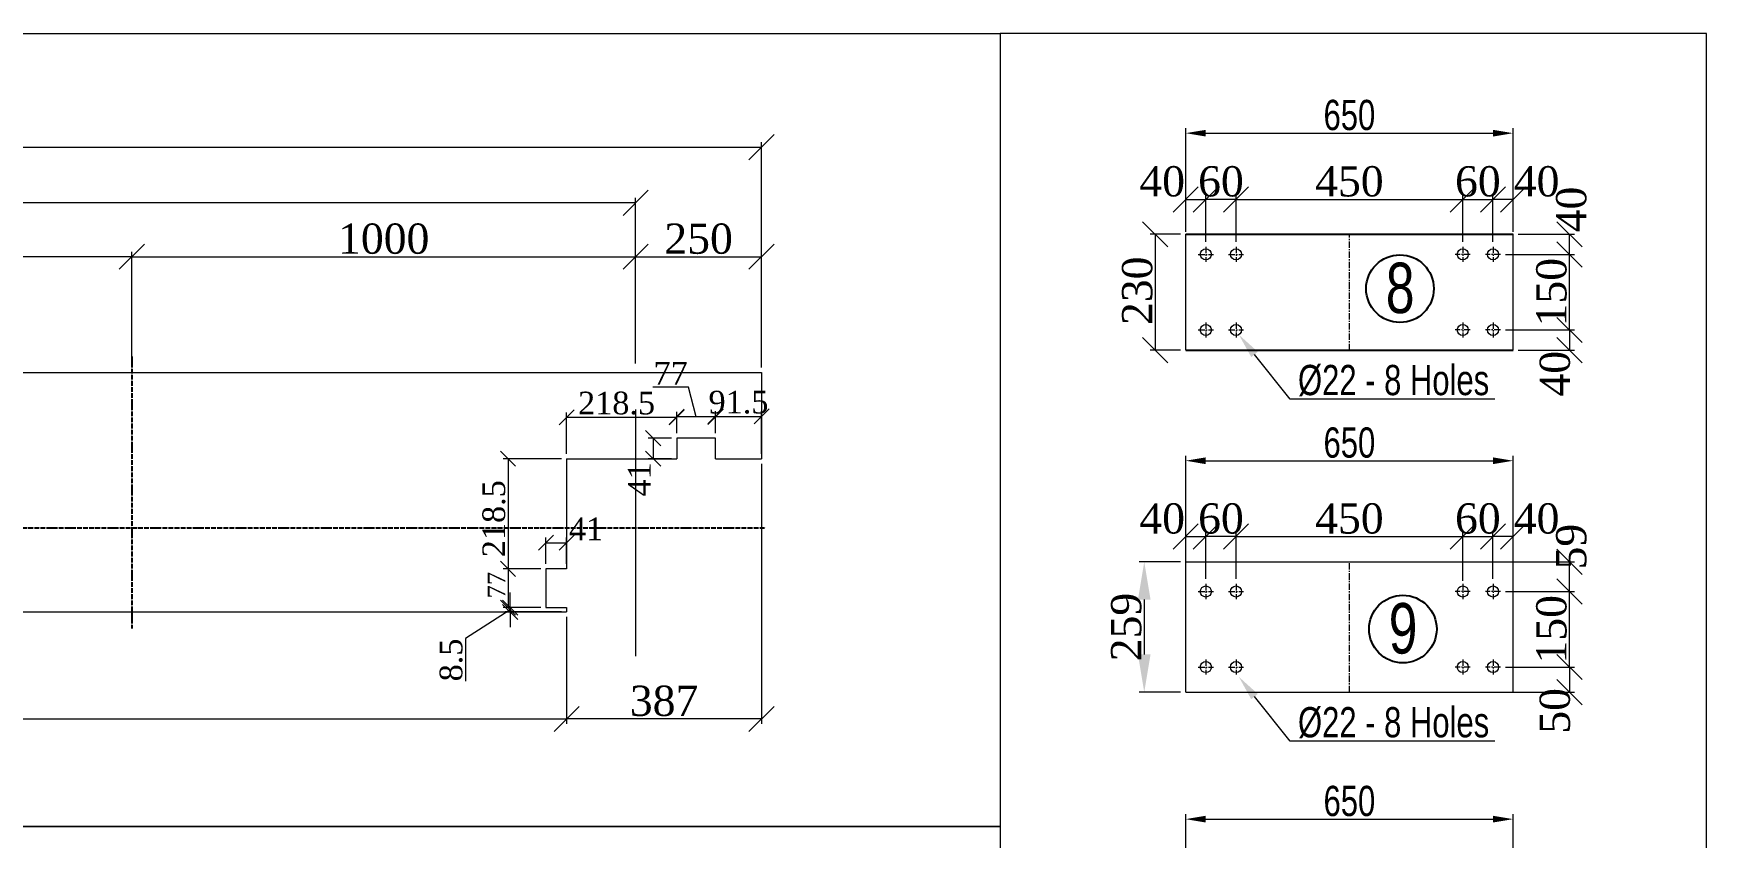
# Model space of a CAD drawing. Extents: x -1308 to 40334, y 1812 to 41869.
# Drawn here: x 37013 to 40334, y 38772 to 40368 of the extents above; entities that cross this region are included whole.
import ezdxf

# ---------------------------------------------------------------- set-up
doc = ezdxf.new("R2010")
doc.units = 0
doc.header["$LTSCALE"] = 0.4
doc.header["$MEASUREMENT"] = 0
doc.linetypes.add('ACAD_ISO04W100', pattern=[30, 24, -3, 0, -3])
doc.linetypes.add('CENTER', pattern=[50.8, 31.75, -6.35, 6.35, -6.35])
doc.layers.get('0').update_dxf_attribs({"lineweight": 20})
doc.layers.add('CENTRE', color=3, linetype='CENTER', lineweight=9)
doc.layers.add('Dim', color=7, linetype='Continuous', lineweight=9)
doc.styles.add('Rome', font='times.ttf')
doc.styles.get("Standard").update_dxf_attribs({"font": 'swisscl.ttf'})
doc.dimstyles.new('swaminathan$0', dxfattribs={"dimscale": 5, "dimtxt": 5, "dimasz": 3, "dimexe": 2, "dimexo": 2, "dimgap": 1, "dimtad": 1, "dimzin": 9, "dimdsep": 46, "dimtxsty": 'Standard', "dimcen": -2, "dimclrd": 256, "dimclre": 256, "dimclrt": 256, "dimadec": 0, "dimazin": 0, "dimtfac": 0.7, "dimtofl": 0, "dimtmove": 1, "dimatfit": 3, "dimfxl": 1, "dimtolj": 2, "dimtzin": 9, "dimlwd": -1, "dimlwe": -1, "dimarcsym": 0})
doc.dimstyles.new('swaminathan$3', dxfattribs={"dimscale": 5, "dimtxt": 5, "dimasz": 3, "dimexe": 2, "dimexo": 2, "dimgap": 1, "dimtad": 1, "dimtoh": 1, "dimzin": 9, "dimdsep": 46, "dimtxsty": 'Standard', "dimcen": 0, "dimclrd": 256, "dimclre": 256, "dimclrt": 256, "dimadec": 0, "dimazin": 0, "dimtfac": 0.7, "dimtofl": 0, "dimtmove": 1, "dimatfit": 3, "dimfxl": 1, "dimtolj": 2, "dimtzin": 9, "dimlwd": -1, "dimlwe": -1, "dimarcsym": 0})

# ---------------------------------------------------------------- blocks, each defined once
blk = doc.blocks.new('_Oblique')
at = {"layer": 'Dim', "color": 0, "lineweight": -2}
blk.add_line((-0.5, -0.5), (0.5, 0.5), dxfattribs=at)
blk = doc.blocks.new('*D769')
at = {"layer": 'Dim', "transparency": 16777216}
for p, q in [((39934.9, 39929.4), (40071.7, 39929.4)), ((40061.7, 39779.4), (40061.7, 39929.4)), ((39934.9, 39779.4), (40071.7, 39779.4))]:
    blk.add_line(p, q, dxfattribs=at)
at = {"layer": 'Dim', "transparency": 16777216, "xscale": 50, "yscale": 50, "zscale": 50}
for p, rotation in [((40061.7, 39929.4), 90), ((40061.7, 39779.4), 270)]:
    blk.add_blockref('_Oblique', p, dxfattribs=dict(at, rotation=rotation))
at = {"layer": 'Dim', "lineweight": -2, "transparency": 16777216, "insert": (40026.2, 39854.4), "char_height": 60, "attachment_point": 5, "rotation": 90, "style": 'Rome'}
blk.add_mtext('\\A2;150', dxfattribs=at)
blk = doc.blocks.new('*D770')
at = {"layer": 'Dim', "transparency": 16777216}
for p, q in [((39959.9, 39969.4), (40071.7, 39969.4)), ((40061.7, 39929.4), (40061.7, 39969.4)), ((39934.9, 39929.4), (40071.7, 39929.4))]:
    blk.add_line(p, q, dxfattribs=at)
at = {"layer": 'Dim', "transparency": 16777216, "xscale": 50, "yscale": 50, "zscale": 50}
for p, rotation in [((40061.7, 39969.4), 90), ((40061.7, 39929.4), 270)]:
    blk.add_blockref('_Oblique', p, dxfattribs=dict(at, rotation=rotation))
at = {"layer": 'Dim', "lineweight": -2, "transparency": 16777216, "insert": (40065.6, 40018.6), "char_height": 60, "attachment_point": 5, "rotation": 90, "style": 'Rome'}
blk.add_mtext('\\A2;40', dxfattribs=at)
blk = doc.blocks.new('*D771')
at = {"layer": 'Dim', "transparency": 16777216}
for p, q in [((39934.9, 39779.4), (40071.7, 39779.4)), ((40061.7, 39779.4), (40061.7, 39739.4)), ((39959.9, 39739.4), (40071.7, 39739.4))]:
    blk.add_line(p, q, dxfattribs=at)
at = {"layer": 'Dim', "transparency": 16777216, "xscale": 50, "yscale": 50, "zscale": 50}
for p, rotation in [((40061.7, 39779.4), 90), ((40061.7, 39739.4), 270)]:
    blk.add_blockref('_Oblique', p, dxfattribs=dict(at, rotation=rotation))
at = {"layer": 'Dim', "lineweight": -2, "transparency": 16777216, "insert": (40033, 39692.5), "char_height": 60, "attachment_point": 5, "rotation": 90, "style": 'Rome'}
blk.add_mtext('\\A2;40', dxfattribs=at)
blk = doc.blocks.new('*D772')
at = {"layer": 'Dim', "transparency": 16777216}
for p, q in [((39934.9, 39260.2), (40071.7, 39260.2)), ((40061.7, 39110.2), (40061.7, 39260.2)), ((39934.9, 39110.2), (40071.7, 39110.2))]:
    blk.add_line(p, q, dxfattribs=at)
at = {"layer": 'Dim', "transparency": 16777216, "xscale": 50, "yscale": 50, "zscale": 50}
for p, rotation in [((40061.7, 39260.2), 90), ((40061.7, 39110.2), 270)]:
    blk.add_blockref('_Oblique', p, dxfattribs=dict(at, rotation=rotation))
at = {"layer": 'Dim', "lineweight": -2, "transparency": 16777216, "insert": (40026.2, 39185.2), "char_height": 60, "attachment_point": 5, "rotation": 90, "style": 'Rome'}
blk.add_mtext('\\A2;150', dxfattribs=at)
blk = doc.blocks.new('*D773')
at = {"layer": 'Dim', "transparency": 16777216}
for p, q in [((39959.9, 39319.2), (40071.7, 39319.2)), ((40061.7, 39260.2), (40061.7, 39319.2)), ((39934.9, 39260.2), (40071.7, 39260.2))]:
    blk.add_line(p, q, dxfattribs=at)
at = {"layer": 'Dim', "transparency": 16777216, "xscale": 50, "yscale": 50, "zscale": 50}
for p, rotation in [((40061.7, 39319.2), 90), ((40061.7, 39260.2), 270)]:
    blk.add_blockref('_Oblique', p, dxfattribs=dict(at, rotation=rotation))
at = {"layer": 'Dim', "lineweight": -2, "transparency": 16777216, "insert": (40065.5, 39349.3), "char_height": 60, "attachment_point": 5, "rotation": 90, "style": 'Rome'}
blk.add_mtext('\\A2;59', dxfattribs=at)
blk = doc.blocks.new('*D774')
at = {"layer": 'Dim', "transparency": 16777216}
for p, q in [((39934.9, 39110.2), (40071.7, 39110.2)), ((40061.7, 39110.2), (40061.7, 39060.2)), ((39959.9, 39060.2), (40071.7, 39060.2))]:
    blk.add_line(p, q, dxfattribs=at)
at = {"layer": 'Dim', "transparency": 16777216, "xscale": 50, "yscale": 50, "zscale": 50}
for p, rotation in [((40061.7, 39110.2), 90), ((40061.7, 39060.2), 270)]:
    blk.add_blockref('_Oblique', p, dxfattribs=dict(at, rotation=rotation))
at = {"layer": 'Dim', "lineweight": -2, "transparency": 16777216, "insert": (40033, 39023.2), "char_height": 60, "attachment_point": 5, "rotation": 90, "style": 'Rome'}
blk.add_mtext('\\A2;50', dxfattribs=at)
blk = doc.blocks.new('*D775')
at = {"layer": 'Dim', "transparency": 16777216}
for p, q in [((39289.9, 39969.4), (39229.5, 39969.4)), ((39239.5, 39969.4), (39239.5, 39739.4)), ((39289.9, 39739.4), (39229.5, 39739.4))]:
    blk.add_line(p, q, dxfattribs=at)
at = {"layer": 'Dim', "transparency": 16777216, "xscale": 50, "yscale": 50, "zscale": 50}
for p, rotation in [((39239.5, 39969.4), 90), ((39239.5, 39739.4), 270)]:
    blk.add_blockref('_Oblique', p, dxfattribs=dict(at, rotation=rotation))
at = {"layer": 'Dim', "lineweight": -2, "transparency": 16777216, "insert": (39204, 39857.2), "char_height": 60, "attachment_point": 5, "rotation": 90, "style": 'Rome'}
blk.add_mtext('\\A2;230', dxfattribs=at)
blk = doc.blocks.new('*D776')
at = {"layer": 'Dim', "transparency": 16777216}
for p, q in [((39399.9, 39954.4), (39399.9, 40048.5)), ((39399.9, 40038.5), (39849.9, 40038.5)), ((39849.9, 39994.6), (39849.9, 40048.5))]:
    blk.add_line(p, q, dxfattribs=at)
at = {"layer": 'Dim', "transparency": 16777216, "xscale": 50, "yscale": 50, "zscale": 50, "rotation": 180}
blk.add_blockref('_Oblique', (39399.9, 40038.5), dxfattribs=at)
at = {"layer": 'Dim', "transparency": 16777216, "xscale": 50, "yscale": 50, "zscale": 50}
blk.add_blockref('_Oblique', (39849.9, 40038.5), dxfattribs=at)
at = {"layer": 'Dim', "lineweight": -2, "transparency": 16777216, "insert": (39624.9, 40074.1), "char_height": 60, "attachment_point": 5, "style": 'Rome'}
blk.add_mtext('\\A2;450', dxfattribs=at)
blk = doc.blocks.new('*D777')
at = {"layer": 'Dim', "transparency": 16777216}
for p, q in [((39849.9, 39954.4), (39849.9, 40048.5)), ((39849.9, 40038.5), (39909.9, 40038.5)), ((39909.9, 39954.4), (39909.9, 40048.5))]:
    blk.add_line(p, q, dxfattribs=at)
at = {"layer": 'Dim', "transparency": 16777216, "xscale": 50, "yscale": 50, "zscale": 50, "rotation": 180}
blk.add_blockref('_Oblique', (39849.9, 40038.5), dxfattribs=at)
at = {"layer": 'Dim', "transparency": 16777216, "xscale": 50, "yscale": 50, "zscale": 50}
blk.add_blockref('_Oblique', (39909.9, 40038.5), dxfattribs=at)
at = {"layer": 'Dim', "lineweight": -2, "transparency": 16777216, "insert": (39879.9, 40074.1), "char_height": 60, "attachment_point": 5, "style": 'Rome'}
blk.add_mtext('\\A2;60', dxfattribs=at)
blk = doc.blocks.new('*D778')
at = {"layer": 'Dim', "transparency": 16777216}
for p, q in [((39909.9, 39979.6), (39909.9, 40048.5)), ((39949.9, 40038.5), (39909.9, 40038.5)), ((39949.9, 39974.4), (39949.9, 40048.5))]:
    blk.add_line(p, q, dxfattribs=at)
at = {"layer": 'Dim', "transparency": 16777216, "xscale": 50, "yscale": 50, "zscale": 50, "rotation": 180}
blk.add_blockref('_Oblique', (39909.9, 40038.5), dxfattribs=at)
at = {"layer": 'Dim', "transparency": 16777216, "xscale": 50, "yscale": 50, "zscale": 50}
blk.add_blockref('_Oblique', (39949.9, 40038.5), dxfattribs=at)
at = {"layer": 'Dim', "lineweight": -2, "transparency": 16777216, "insert": (39996.5, 40074.1), "char_height": 60, "attachment_point": 5, "style": 'Rome'}
blk.add_mtext('\\A2;40', dxfattribs=at)
blk = doc.blocks.new('*D779')
at = {"layer": 'Dim', "transparency": 16777216}
for p, q in [((39339.9, 39954.4), (39339.9, 40048.5)), ((39399.9, 40038.5), (39339.9, 40038.5)), ((39399.9, 39979.6), (39399.9, 40048.5))]:
    blk.add_line(p, q, dxfattribs=at)
at = {"layer": 'Dim', "transparency": 16777216, "xscale": 50, "yscale": 50, "zscale": 50, "rotation": 180}
blk.add_blockref('_Oblique', (39339.9, 40038.5), dxfattribs=at)
at = {"layer": 'Dim', "transparency": 16777216, "xscale": 50, "yscale": 50, "zscale": 50}
blk.add_blockref('_Oblique', (39399.9, 40038.5), dxfattribs=at)
at = {"layer": 'Dim', "lineweight": -2, "transparency": 16777216, "insert": (39369.9, 40074.1), "char_height": 60, "attachment_point": 5, "style": 'Rome'}
blk.add_mtext('\\A2;60', dxfattribs=at)
blk = doc.blocks.new('*D780')
at = {"layer": 'Dim', "transparency": 16777216}
for p, q in [((39299.9, 39974.4), (39299.9, 40048.5)), ((39299.9, 40038.5), (39339.9, 40038.5)), ((39339.9, 39954.4), (39339.9, 40048.5))]:
    blk.add_line(p, q, dxfattribs=at)
at = {"layer": 'Dim', "transparency": 16777216, "xscale": 50, "yscale": 50, "zscale": 50, "rotation": 180}
blk.add_blockref('_Oblique', (39299.9, 40038.5), dxfattribs=at)
at = {"layer": 'Dim', "transparency": 16777216, "xscale": 50, "yscale": 50, "zscale": 50}
blk.add_blockref('_Oblique', (39339.9, 40038.5), dxfattribs=at)
at = {"layer": 'Dim', "lineweight": -2, "transparency": 16777216, "insert": (39253.3, 40074.1), "char_height": 60, "attachment_point": 5, "style": 'Rome'}
blk.add_mtext('\\A2;40', dxfattribs=at)
blk = doc.blocks.new('*D787')
at = {"layer": 'Dim', "transparency": 16777216}
for p, q in [((39399.9, 39285.2), (39399.9, 39379.3)), ((39399.9, 39369.3), (39849.9, 39369.3)), ((39849.9, 39281.2), (39849.9, 39379.3))]:
    blk.add_line(p, q, dxfattribs=at)
at = {"layer": 'Dim', "transparency": 16777216, "xscale": 50, "yscale": 50, "zscale": 50, "rotation": 180}
blk.add_blockref('_Oblique', (39399.9, 39369.3), dxfattribs=at)
at = {"layer": 'Dim', "transparency": 16777216, "xscale": 50, "yscale": 50, "zscale": 50}
blk.add_blockref('_Oblique', (39849.9, 39369.3), dxfattribs=at)
at = {"layer": 'Dim', "lineweight": -2, "transparency": 16777216, "insert": (39624.9, 39404.8), "char_height": 60, "attachment_point": 5, "style": 'Rome'}
blk.add_mtext('\\A2;450', dxfattribs=at)
blk = doc.blocks.new('*D788')
at = {"layer": 'Dim', "transparency": 16777216}
for p, q in [((39849.9, 39285.2), (39849.9, 39379.3)), ((39849.9, 39369.3), (39909.9, 39369.3)), ((39909.9, 39285.2), (39909.9, 39379.3))]:
    blk.add_line(p, q, dxfattribs=at)
at = {"layer": 'Dim', "transparency": 16777216, "xscale": 50, "yscale": 50, "zscale": 50, "rotation": 180}
blk.add_blockref('_Oblique', (39849.9, 39369.3), dxfattribs=at)
at = {"layer": 'Dim', "transparency": 16777216, "xscale": 50, "yscale": 50, "zscale": 50}
blk.add_blockref('_Oblique', (39909.9, 39369.3), dxfattribs=at)
at = {"layer": 'Dim', "lineweight": -2, "transparency": 16777216, "insert": (39879.9, 39404.8), "char_height": 60, "attachment_point": 5, "style": 'Rome'}
blk.add_mtext('\\A2;60', dxfattribs=at)
blk = doc.blocks.new('*D789')
at = {"layer": 'Dim', "transparency": 16777216}
for p, q in [((39909.9, 39310.4), (39909.9, 39379.3)), ((39949.9, 39369.3), (39909.9, 39369.3)), ((39949.9, 39305.2), (39949.9, 39379.3))]:
    blk.add_line(p, q, dxfattribs=at)
at = {"layer": 'Dim', "transparency": 16777216, "xscale": 50, "yscale": 50, "zscale": 50, "rotation": 180}
blk.add_blockref('_Oblique', (39909.9, 39369.3), dxfattribs=at)
at = {"layer": 'Dim', "transparency": 16777216, "xscale": 50, "yscale": 50, "zscale": 50}
blk.add_blockref('_Oblique', (39949.9, 39369.3), dxfattribs=at)
at = {"layer": 'Dim', "lineweight": -2, "transparency": 16777216, "insert": (39996.5, 39404.8), "char_height": 60, "attachment_point": 5, "style": 'Rome'}
blk.add_mtext('\\A2;40', dxfattribs=at)
blk = doc.blocks.new('*D790')
at = {"layer": 'Dim', "transparency": 16777216}
for p, q in [((39339.9, 39285.2), (39339.9, 39379.3)), ((39399.9, 39369.3), (39339.9, 39369.3)), ((39399.9, 39310.4), (39399.9, 39379.3))]:
    blk.add_line(p, q, dxfattribs=at)
at = {"layer": 'Dim', "transparency": 16777216, "xscale": 50, "yscale": 50, "zscale": 50, "rotation": 180}
blk.add_blockref('_Oblique', (39339.9, 39369.3), dxfattribs=at)
at = {"layer": 'Dim', "transparency": 16777216, "xscale": 50, "yscale": 50, "zscale": 50}
blk.add_blockref('_Oblique', (39399.9, 39369.3), dxfattribs=at)
at = {"layer": 'Dim', "lineweight": -2, "transparency": 16777216, "insert": (39369.9, 39404.8), "char_height": 60, "attachment_point": 5, "style": 'Rome'}
blk.add_mtext('\\A2;60', dxfattribs=at)
blk = doc.blocks.new('*D791')
at = {"layer": 'Dim', "transparency": 16777216}
for p, q in [((39299.9, 39305.2), (39299.9, 39379.3)), ((39299.9, 39369.3), (39339.9, 39369.3)), ((39339.9, 39285.2), (39339.9, 39379.3))]:
    blk.add_line(p, q, dxfattribs=at)
at = {"layer": 'Dim', "transparency": 16777216, "xscale": 50, "yscale": 50, "zscale": 50, "rotation": 180}
blk.add_blockref('_Oblique', (39299.9, 39369.3), dxfattribs=at)
at = {"layer": 'Dim', "transparency": 16777216, "xscale": 50, "yscale": 50, "zscale": 50}
blk.add_blockref('_Oblique', (39339.9, 39369.3), dxfattribs=at)
at = {"layer": 'Dim', "lineweight": -2, "transparency": 16777216, "insert": (39253.3, 39404.8), "char_height": 60, "attachment_point": 5, "style": 'Rome'}
blk.add_mtext('\\A2;40', dxfattribs=at)
blk = doc.blocks.new('*D783')
at = {"layer": 'Dim', "transparency": 16777216}
for p, q in [((39289.9, 39319.2), (39207.7, 39319.2)), ((39217.7, 39244.2), (39217.7, 39135.2)), ((39289.9, 39060.2), (39207.7, 39060.2))]:
    blk.add_line(p, q, dxfattribs=at)
for points in [[(39205.2, 39244.2), (39230.2, 39244.2), (39217.7, 39319.2)], [(39205.2, 39135.2), (39230.2, 39135.2), (39217.7, 39060.2)]]:
    blk.add_solid(points, dxfattribs=at)
at = {"layer": 'Dim', "lineweight": -2, "transparency": 16777216, "insert": (39182.1, 39189.7), "char_height": 60, "attachment_point": 5, "rotation": 90, "style": 'Rome'}
blk.add_mtext('\\A2;259', dxfattribs=at)
blk = doc.blocks.new('*D858')
at = {"transparency": 16777216}
for p, q in [((39507, 39642.3), (39436.6, 39730.9)), ((39913.3, 39642.3), (39507, 39642.3))]:
    blk.add_line(p, q, dxfattribs=at)
blk.add_solid([(39443.1, 39736.1), (39430, 39725.7), (39405.5, 39770)], dxfattribs=at)
at = {"lineweight": -2, "transparency": 16777216, "insert": (39712.6, 39678.9), "char_height": 60, "attachment_point": 5}
blk.add_mtext('\\A2;%%C22 - 8 Holes ', dxfattribs=at)
blk = doc.blocks.new('*D859')
at = {"transparency": 16777216}
for p, q in [((39507, 38963), (39436.6, 39051.6)), ((39913.3, 38963), (39507, 38963))]:
    blk.add_line(p, q, dxfattribs=at)
blk.add_solid([(39443.1, 39056.8), (39430, 39046.4), (39405.5, 39090.8)], dxfattribs=at)
at = {"lineweight": -2, "transparency": 16777216, "insert": (39712.6, 38999.6), "char_height": 60, "attachment_point": 5}
blk.add_mtext('\\A2;%%C22 - 8 Holes ', dxfattribs=at)
blk = doc.blocks.new('*D1272')
at = {"transparency": 16777216}
for p, q in [((39299.9, 39979.4), (39299.9, 40180.1)), ((39339.9, 40170.1), (39909.9, 40170.1)), ((39949.9, 39979.4), (39949.9, 40180.1))]:
    blk.add_line(p, q, dxfattribs=at)
for points in [[(39339.9, 40176.7), (39339.9, 40163.4), (39299.9, 40170.1)], [(39909.9, 40176.7), (39909.9, 40163.4), (39949.9, 40170.1)]]:
    blk.add_solid(points, dxfattribs=at)
at = {"transparency": 16777216, "insert": (39624.9, 40205.8), "char_height": 60, "attachment_point": 5}
blk.add_mtext('\\A2;650', dxfattribs=at)
blk = doc.blocks.new('*D1273')
at = {"transparency": 16777216}
for p, q in [((39299.9, 39329.2), (39299.9, 39529.8)), ((39339.9, 39519.8), (39909.9, 39519.8)), ((39949.9, 39329.2), (39949.9, 39529.8))]:
    blk.add_line(p, q, dxfattribs=at)
for points in [[(39339.9, 39526.5), (39339.9, 39513.1), (39299.9, 39519.8)], [(39909.9, 39526.5), (39909.9, 39513.1), (39949.9, 39519.8)]]:
    blk.add_solid(points, dxfattribs=at)
at = {"transparency": 16777216, "insert": (39624.9, 39555.5), "char_height": 60, "attachment_point": 5}
blk.add_mtext('\\A2;650', dxfattribs=at)
blk = doc.blocks.new('*D1274')
at = {"transparency": 16777216}
for p, q in [((39299.9, 38617.7), (39299.9, 38818.3)), ((39339.9, 38808.3), (39909.9, 38808.3)), ((39949.9, 38617.7), (39949.9, 38818.3))]:
    blk.add_line(p, q, dxfattribs=at)
for points in [[(39339.9, 38815), (39339.9, 38801.6), (39299.9, 38808.3)], [(39909.9, 38815), (39909.9, 38801.6), (39949.9, 38808.3)]]:
    blk.add_solid(points, dxfattribs=at)
at = {"transparency": 16777216, "insert": (39624.9, 38844), "char_height": 60, "attachment_point": 5}
blk.add_mtext('\\A2;650', dxfattribs=at)
blk = doc.blocks.new('*D1288')
at = {"layer": 'Dim', "transparency": 16777216}
for p, q in [((34895.1, 39209.7), (34895.1, 38997.2)), ((38071.1, 39166.7), (38071.1, 38997.2)), ((34895.1, 39007.2), (38071.1, 39007.2))]:
    blk.add_line(p, q, dxfattribs=at)
at = {"layer": 'Dim', "transparency": 16777216, "xscale": 50, "yscale": 50, "zscale": 50, "rotation": 180}
blk.add_blockref('_Oblique', (34895.1, 39007.2), dxfattribs=at)
at = {"layer": 'Dim', "transparency": 16777216, "xscale": 50, "yscale": 50, "zscale": 50}
blk.add_blockref('_Oblique', (38071.1, 39007.2), dxfattribs=at)
at = {"layer": 'Dim', "lineweight": -2, "transparency": 16777216, "insert": (36483.1, 39042.8), "char_height": 60, "attachment_point": 5, "style": 'Rome'}
blk.add_mtext('\\A2;3176', dxfattribs=at)
blk = doc.blocks.new('*D1289')
at = {"layer": 'Dim', "transparency": 16777216}
for p, q in [((34508.1, 39704.7), (34508.1, 40152.2)), ((38458.1, 39704.7), (38458.1, 40152.2)), ((34508.1, 40142.2), (38458.1, 40142.2))]:
    blk.add_line(p, q, dxfattribs=at)
at = {"layer": 'Dim', "transparency": 16777216, "xscale": 50, "yscale": 50, "zscale": 50, "rotation": 180}
blk.add_blockref('_Oblique', (34508.1, 40142.2), dxfattribs=at)
at = {"layer": 'Dim', "transparency": 16777216, "xscale": 50, "yscale": 50, "zscale": 50}
blk.add_blockref('_Oblique', (38458.1, 40142.2), dxfattribs=at)
at = {"layer": 'Dim', "lineweight": -2, "transparency": 16777216, "insert": (36483.1, 40177.8), "char_height": 60, "attachment_point": 5, "style": 'Rome'}
blk.add_mtext('\\A2;3950', dxfattribs=at)
blk = doc.blocks.new('*D1290')
at = {"layer": 'Dim', "transparency": 16777216}
for p, q in [((34758.1, 39712.7), (34758.1, 40041.9)), ((38208.1, 40031.9), (34758.1, 40031.9)), ((38208.1, 39712.7), (38208.1, 40041.9))]:
    blk.add_line(p, q, dxfattribs=at)
at = {"layer": 'Dim', "transparency": 16777216, "xscale": 50, "yscale": 50, "zscale": 50, "rotation": 180}
blk.add_blockref('_Oblique', (34758.1, 40031.9), dxfattribs=at)
at = {"layer": 'Dim', "transparency": 16777216, "xscale": 50, "yscale": 50, "zscale": 50}
blk.add_blockref('_Oblique', (38208.1, 40031.9), dxfattribs=at)
at = {"layer": 'Dim', "lineweight": -2, "transparency": 16777216, "insert": (36483.1, 40067.6), "char_height": 60, "attachment_point": 5, "style": 'Rome'}
blk.add_mtext('\\A2;WHEEL BASE - 3450', dxfattribs=at)
blk = doc.blocks.new('*D1293')
at = {"layer": 'Dim', "transparency": 16777216}
for p, q in [((38208.1, 39712.7), (38208.1, 39934.8)), ((38208.1, 39924.8), (38458.1, 39924.8)), ((38458.1, 39712.7), (38458.1, 39934.8))]:
    blk.add_line(p, q, dxfattribs=at)
at = {"layer": 'Dim', "transparency": 16777216, "xscale": 50, "yscale": 50, "zscale": 50, "rotation": 180}
blk.add_blockref('_Oblique', (38208.1, 39924.8), dxfattribs=at)
at = {"layer": 'Dim', "transparency": 16777216, "xscale": 50, "yscale": 50, "zscale": 50}
blk.add_blockref('_Oblique', (38458.1, 39924.8), dxfattribs=at)
at = {"layer": 'Dim', "lineweight": -2, "transparency": 16777216, "insert": (38333.1, 39960.3), "char_height": 60, "attachment_point": 5, "style": 'Rome'}
blk.add_mtext('\\A2;250', dxfattribs=at)
blk = doc.blocks.new('*D1294')
at = {"layer": 'Dim', "transparency": 16777216}
for p, q in [((37208.1, 39724.7), (37208.1, 39934.8)), ((37208.1, 39924.8), (38208.1, 39924.8)), ((38208.1, 39712.7), (38208.1, 39934.8))]:
    blk.add_line(p, q, dxfattribs=at)
at = {"layer": 'Dim', "transparency": 16777216, "xscale": 50, "yscale": 50, "zscale": 50, "rotation": 180}
blk.add_blockref('_Oblique', (37208.1, 39924.8), dxfattribs=at)
at = {"layer": 'Dim', "transparency": 16777216, "xscale": 50, "yscale": 50, "zscale": 50}
blk.add_blockref('_Oblique', (38208.1, 39924.8), dxfattribs=at)
at = {"layer": 'Dim', "lineweight": -2, "transparency": 16777216, "insert": (37708.1, 39960.3), "char_height": 60, "attachment_point": 5, "style": 'Rome'}
blk.add_mtext('\\A2;1000', dxfattribs=at)
blk = doc.blocks.new('*D1295')
at = {"layer": 'Dim', "transparency": 16777216}
for p, q in [((35508.1, 39736.7), (35508.1, 39934.8)), ((37208.1, 39924.8), (35508.1, 39924.8)), ((37208.1, 39724.7), (37208.1, 39934.8))]:
    blk.add_line(p, q, dxfattribs=at)
at = {"layer": 'Dim', "transparency": 16777216, "xscale": 50, "yscale": 50, "zscale": 50, "rotation": 180}
blk.add_blockref('_Oblique', (35508.1, 39924.8), dxfattribs=at)
at = {"layer": 'Dim', "transparency": 16777216, "xscale": 50, "yscale": 50, "zscale": 50}
blk.add_blockref('_Oblique', (37208.1, 39924.8), dxfattribs=at)
at = {"layer": 'Dim', "lineweight": -2, "transparency": 16777216, "insert": (36358.1, 39960.4), "char_height": 60, "attachment_point": 5, "style": 'Rome'}
blk.add_mtext('\\A2;1700', dxfattribs=at)
blk = doc.blocks.new('*D1318')
at = {"layer": 'Dim', "transparency": 16777216}
for p, q in [((38458.1, 39513.7), (38458.1, 38997.2)), ((38071.1, 39209.7), (38071.1, 38997.2)), ((38458.1, 39007.2), (38071.1, 39007.2))]:
    blk.add_line(p, q, dxfattribs=at)
at = {"layer": 'Dim', "transparency": 16777216, "xscale": 50, "yscale": 50, "zscale": 50, "rotation": 180}
blk.add_blockref('_Oblique', (38071.1, 39007.2), dxfattribs=at)
at = {"layer": 'Dim', "transparency": 16777216, "xscale": 50, "yscale": 50, "zscale": 50}
blk.add_blockref('_Oblique', (38458.1, 39007.2), dxfattribs=at)
at = {"layer": 'Dim', "lineweight": -2, "transparency": 16777216, "insert": (38264.6, 39042.8), "char_height": 60, "attachment_point": 5, "style": 'Rome'}
blk.add_mtext('\\A2;387', dxfattribs=at)
blk = doc.blocks.new('*D1319')
at = {"layer": 'Dim', "transparency": 16777216}
for p, q in [((38313.2, 39665.7), (38242.2, 39665.7)), ((38328.1, 39606.9), (38313.2, 39665.7)), ((38289.6, 39574.7), (38289.6, 39616.9)), ((38366.6, 39606.9), (38289.6, 39606.9)), ((38366.6, 39574.7), (38366.6, 39616.9))]:
    blk.add_line(p, q, dxfattribs=at)
at = {"layer": 'Dim', "transparency": 16777216, "xscale": 30, "yscale": 30, "zscale": 30, "rotation": 180}
blk.add_blockref('_Oblique', (38289.6, 39606.9), dxfattribs=at)
at = {"layer": 'Dim', "transparency": 16777216, "xscale": 30, "yscale": 30, "zscale": 30}
blk.add_blockref('_Oblique', (38366.6, 39606.9), dxfattribs=at)
at = {"layer": 'Dim', "lineweight": -2, "transparency": 16777216, "insert": (38277.7, 39693.6), "char_height": 45, "attachment_point": 5, "style": 'Rome'}
blk.add_mtext('\\A2;77', dxfattribs=at)
blk = doc.blocks.new('*D1320')
at = {"layer": 'Dim', "transparency": 16777216}
for p, q in [((38071.1, 39533.7), (38071.1, 39615.9)), ((38289.6, 39605.9), (38071.1, 39605.9)), ((38289.6, 39574.7), (38289.6, 39615.9))]:
    blk.add_line(p, q, dxfattribs=at)
at = {"layer": 'Dim', "transparency": 16777216, "xscale": 30, "yscale": 30, "zscale": 30, "rotation": 180}
blk.add_blockref('_Oblique', (38071.1, 39605.9), dxfattribs=at)
at = {"layer": 'Dim', "transparency": 16777216, "xscale": 30, "yscale": 30, "zscale": 30}
blk.add_blockref('_Oblique', (38289.6, 39605.9), dxfattribs=at)
at = {"layer": 'Dim', "lineweight": -2, "transparency": 16777216, "insert": (38170.3, 39633.9), "char_height": 45, "attachment_point": 5, "style": 'Rome'}
blk.add_mtext('\\A2;218.5', dxfattribs=at)
blk = doc.blocks.new('*D1321')
at = {"layer": 'Dim', "transparency": 16777216}
for p, q in [((38366.6, 39574.7), (38366.6, 39617.9)), ((38366.6, 39607.9), (38458.1, 39607.9)), ((38458.1, 39533.7), (38458.1, 39617.9))]:
    blk.add_line(p, q, dxfattribs=at)
at = {"layer": 'Dim', "transparency": 16777216, "xscale": 30, "yscale": 30, "zscale": 30, "rotation": 180}
blk.add_blockref('_Oblique', (38366.6, 39607.9), dxfattribs=at)
at = {"layer": 'Dim', "transparency": 16777216, "xscale": 30, "yscale": 30, "zscale": 30}
blk.add_blockref('_Oblique', (38458.1, 39607.9), dxfattribs=at)
at = {"layer": 'Dim', "lineweight": -2, "transparency": 16777216, "insert": (38412.3, 39635.8), "char_height": 45, "attachment_point": 5, "style": 'Rome'}
blk.add_mtext('\\A2;91.5', dxfattribs=at)
blk = doc.blocks.new('*D1322')
at = {"layer": 'Dim', "transparency": 16777216}
for p, q in [((38279.6, 39564.7), (38232.9, 39564.7)), ((38242.9, 39564.7), (38242.9, 39523.7)), ((38279.6, 39523.7), (38232.9, 39523.7))]:
    blk.add_line(p, q, dxfattribs=at)
at = {"layer": 'Dim', "transparency": 16777216, "xscale": 30, "yscale": 30, "zscale": 30}
for p, rotation in [((38242.9, 39564.7), 90), ((38242.9, 39523.7), 270)]:
    blk.add_blockref('_Oblique', p, dxfattribs=dict(at, rotation=rotation))
at = {"layer": 'Dim', "lineweight": -2, "transparency": 16777216, "insert": (38215.4, 39482.8), "char_height": 45, "attachment_point": 5, "rotation": 90, "style": 'Rome'}
blk.add_mtext('\\A2;41', dxfattribs=at)
blk = doc.blocks.new('*D1323')
at = {"layer": 'Dim', "transparency": 16777216}
for p, q in [((38061.1, 39523.7), (37944.9, 39523.7)), ((37954.9, 39523.7), (37954.9, 39305.2)), ((38020.1, 39305.2), (37944.9, 39305.2))]:
    blk.add_line(p, q, dxfattribs=at)
at = {"layer": 'Dim', "transparency": 16777216, "xscale": 30, "yscale": 30, "zscale": 30}
for p, rotation in [((37954.9, 39523.7), 90), ((37954.9, 39305.2), 270)]:
    blk.add_blockref('_Oblique', p, dxfattribs=dict(at, rotation=rotation))
at = {"layer": 'Dim', "lineweight": -2, "transparency": 16777216, "insert": (37927, 39404.7), "char_height": 45, "attachment_point": 5, "rotation": 90, "style": 'Rome'}
blk.add_mtext('\\A2;218.5', dxfattribs=at)
blk = doc.blocks.new('*D1324')
at = {"layer": 'Dim', "transparency": 16777216}
for p, q in [((38020.1, 39305.2), (37944.9, 39305.2)), ((37954.9, 39305.2), (37954.9, 39228.2)), ((38020.1, 39228.2), (37944.9, 39228.2))]:
    blk.add_line(p, q, dxfattribs=at)
at = {"layer": 'Dim', "transparency": 16777216, "xscale": 30, "yscale": 30, "zscale": 30}
for p, rotation in [((37954.9, 39305.2), 90), ((37954.9, 39228.2), 270)]:
    blk.add_blockref('_Oblique', p, dxfattribs=dict(at, rotation=rotation))
at = {"layer": 'Dim', "lineweight": -2, "transparency": 16777216, "insert": (37932.1, 39272.8), "char_height": 35, "attachment_point": 5, "rotation": 90, "style": 'Rome'}
blk.add_mtext('\\A2;77', dxfattribs=at)
blk = doc.blocks.new('*D1325')
at = {"layer": 'Dim', "transparency": 16777216}
for p, q in [((37959, 39228.2), (37959, 39258.2)), ((37959, 39223.9), (37870.1, 39166.7)), ((38020.1, 39228.2), (37949, 39228.2)), ((37959, 39228.2), (37959, 39219.7)), ((38061.1, 39219.7), (37949, 39219.7)), ((37959, 39219.7), (37959, 39189.7)), ((37870.1, 39166.7), (37870.1, 39082))]:
    blk.add_line(p, q, dxfattribs=at)
at = {"layer": 'Dim', "transparency": 16777216, "xscale": 30, "yscale": 30, "zscale": 30}
for p, rotation in [((37959, 39228.2), 270), ((37959, 39219.7), 90)]:
    blk.add_blockref('_Oblique', p, dxfattribs=dict(at, rotation=rotation))
at = {"layer": 'Dim', "lineweight": -2, "transparency": 16777216, "insert": (37842.1, 39124.3), "char_height": 45, "attachment_point": 5, "rotation": 90, "style": 'Rome'}
blk.add_mtext('\\A2;8.5', dxfattribs=at)
blk = doc.blocks.new('*D1326')
at = {"layer": 'Dim', "transparency": 16777216}
for p, q in [((38030.1, 39315.2), (38030.1, 39367.1)), ((38030.1, 39357.1), (38071.1, 39357.1)), ((38071.1, 39315.2), (38071.1, 39367.1))]:
    blk.add_line(p, q, dxfattribs=at)
at = {"layer": 'Dim', "transparency": 16777216, "xscale": 30, "yscale": 30, "zscale": 30, "rotation": 180}
blk.add_blockref('_Oblique', (38030.1, 39357.1), dxfattribs=at)
at = {"layer": 'Dim', "transparency": 16777216, "xscale": 30, "yscale": 30, "zscale": 30}
blk.add_blockref('_Oblique', (38071.1, 39357.1), dxfattribs=at)
at = {"layer": 'Dim', "lineweight": -2, "transparency": 16777216, "insert": (38109.7, 39384.6), "char_height": 45, "attachment_point": 5, "style": 'Rome'}
blk.add_mtext('\\A2;41', dxfattribs=at)

msp = doc.modelspace()

# ---------------------------------------------------------------- linework, layer by layer
for p, q in [((39299.937, 39739.43), (39299.937, 39969.43)), ((39949.937, 39739.43), (39949.937, 39969.43)), ((39299.937, 39060.169), (39299.937, 39319.169)), ((39949.937, 39060.169), (39949.937, 39319.169))]:
    msp.add_line(p, q)
at = {"color": 3, "linetype": 'CENTER'}
for p, q in [((39624.937, 39739.43), (39624.937, 39969.43)), ((39624.937, 39060.169), (39624.937, 39319.169))]:
    msp.add_line(p, q, dxfattribs=at)
at = {"color": 0}
for p, q in [((34508.096, 39694.663), (38458.096, 39694.663)), ((38458.096, 39694.663), (38458.096, 39523.663)), ((38458.096, 39694.663), (38458.096, 39523.663)), ((38366.596, 39564.663), (38289.596, 39564.663)), ((38289.596, 39564.663), (38289.596, 39523.663)), ((38366.596, 39523.663), (38366.596, 39564.663)), ((38071.096, 39523.663), (38289.596, 39523.663)), ((38071.096, 39523.663), (38071.096, 39305.163)), ((38366.596, 39523.663), (38458.096, 39523.663)), ((38071.096, 39305.163), (38030.096, 39305.163)), ((38030.096, 39305.163), (38030.096, 39228.163)), ((39299.937, 39319.169), (39994.937, 39319.169)), ((38030.096, 39228.163), (38071.096, 39228.163)), ((38071.096, 39228.163), (38071.096, 39219.663)), ((34895.096, 39219.663), (38071.096, 39219.663)), ((39299.937, 39060.169), (39994.937, 39060.169))]:
    msp.add_line(p, q, dxfattribs=at)
at = {"color": 7, "true_color": 0xffffff}
msp.add_line((38208.096, 39621.663), (38208.096, 39131.663), dxfattribs=at)
at = {"color": 0}
for points in [[(33815.635, 40368.05), (38931.504, 40368.05), (38931.504, 38793.909), (33815.635, 38793.909)], [(38931.504, 37219.767), (40333.791, 37219.767), (40333.791, 40368.05), (38931.504, 40368.05)], [(33815.635, 38793.909), (38931.504, 38793.909), (38931.504, 37219.767), (33815.635, 37219.767)]]:
    msp.add_lwpolyline(points, close=True, dxfattribs=at)
for centre in [(39339.937, 39929.43), (39399.937, 39929.43), (39849.937, 39929.43), (39909.937, 39929.43), (39339.937, 39779.43), (39399.937, 39779.43), (39849.937, 39779.43), (39909.937, 39779.43), (39339.937, 39260.169), (39399.937, 39260.169), (39849.937, 39260.169), (39909.937, 39260.169), (39339.937, 39110.169), (39399.937, 39110.169), (39849.937, 39110.169), (39909.937, 39110.169)]:
    msp.add_circle(centre, 11)
at = {"layer": 'CENTRE'}
for p, q in [((39324.937, 39929.43), (39354.937, 39929.43)), ((39339.937, 39944.43), (39339.937, 39914.43)), ((39384.937, 39929.43), (39414.937, 39929.43)), ((39399.937, 39944.43), (39399.937, 39914.43)), ((39864.937, 39929.43), (39834.937, 39929.43)), ((39849.937, 39944.43), (39849.937, 39914.43)), ((39924.937, 39929.43), (39894.937, 39929.43)), ((39909.937, 39944.43), (39909.937, 39914.43)), ((39339.937, 39794.43), (39339.937, 39764.43)), ((39399.937, 39794.43), (39399.937, 39764.43)), ((39849.937, 39794.43), (39849.937, 39764.43)), ((39909.937, 39794.43), (39909.937, 39764.43)), ((39324.937, 39779.43), (39354.937, 39779.43)), ((39384.937, 39779.43), (39414.937, 39779.43)), ((39864.937, 39779.43), (39834.937, 39779.43)), ((39924.937, 39779.43), (39894.937, 39779.43)), ((39324.937, 39260.169), (39354.937, 39260.169)), ((39339.937, 39275.169), (39339.937, 39245.169)), ((39384.937, 39260.169), (39414.937, 39260.169)), ((39399.937, 39275.169), (39399.937, 39245.169)), ((39864.937, 39260.169), (39834.937, 39260.169)), ((39849.937, 39275.169), (39849.937, 39245.169)), ((39924.937, 39260.169), (39894.937, 39260.169)), ((39909.937, 39275.169), (39909.937, 39245.169)), ((39339.937, 39125.169), (39339.937, 39095.169)), ((39399.937, 39125.169), (39399.937, 39095.169)), ((39849.937, 39125.169), (39849.937, 39095.169)), ((39909.937, 39125.169), (39909.937, 39095.169)), ((39324.937, 39110.169), (39354.937, 39110.169)), ((39384.937, 39110.169), (39414.937, 39110.169)), ((39864.937, 39110.169), (39834.937, 39110.169)), ((39924.937, 39110.169), (39894.937, 39110.169))]:
    msp.add_line(p, q, dxfattribs=at)
at = {"layer": 'CENTRE', "color": 0, "linetype": 'ACAD_ISO04W100', "lineweight": -2}
for p, q in [((37208.096, 39726.663), (37208.096, 39186.663)), ((34606.753, 39386.663), (38466.096, 39386.663))]:
    msp.add_line(p, q, dxfattribs=at)
at = {"layer": 'Dim', "lineweight": -2}
for p, q in [((39299.937, 39969.43), (39949.937, 39969.43)), ((39299.937, 39739.43), (39949.937, 39739.43))]:
    msp.add_line(p, q, dxfattribs=at)
for centre in [(39725.251, 39861.454), (39731.032, 39185.652)]:
    msp.add_circle(centre, 67.096, dxfattribs=at)

# ---------------------------------------------------------------- texts
at = {"layer": 'Dim', "lineweight": -2, "char_height": 100, "attachment_point": 5}
for s, insert in [('8', (39725.642, 39862.234)), ('9', (39731.423, 39186.432))]:
    msp.add_mtext(s, dxfattribs=dict(at, insert=insert))

# ---------------------------------------------------------------- dimensions: what is measured, and where the dimension line sits
at = {"color": 0}
for base, p1, p2, picture, middle in [((39949.937, 40170.066), (39299.937, 39969.43), (39949.937, 39969.43), '*D1272', (39624.937, 40170.066)), ((39949.937, 39519.805), (39299.937, 39319.169), (39949.937, 39319.169), '*D1273', (39624.937, 39519.805)), ((39949.937, 38808.293), (39299.937, 38607.657), (39949.937, 38607.657), '*D1274', (39624.937, 38808.293))]:
    dim = msp.add_linear_dim(base=base, p1=p1, p2=p2, dimstyle='swaminathan$0', override={"dimtxt": 12, "dimasz": 8}, dxfattribs=at)
    dim.commit()
    dim.dimension.update_dxf_attribs({"geometry": picture, "text_midpoint": middle, "dimtype": 160})
at = {"lineweight": -2}
for p1, p2, picture, middle in [((39393.007, 39785.678), (39405.454, 39770.022), '*D858', (39712.628, 39678.879)), ((39393.007, 39106.417), (39405.454, 39090.762), '*D859', (39712.628, 38999.618))]:
    dim = msp.add_diameter_dim_2p(p1=p1, p2=p2, text='%%C22 - 8 Holes ', dimstyle='swaminathan$3', override={"dimtxt": 12, "dimasz": 10}, dxfattribs=at)
    dim.commit()
    dim.dimension.update_dxf_attribs({"geometry": picture, "text_midpoint": middle})
at = {"layer": 'Dim', "lineweight": -2}
dim = msp.add_linear_dim(base=(34758.096, 40031.939), p1=(38208.096, 39702.663), p2=(34758.096, 39702.663), text='WHEEL BASE - <>', dimstyle='swaminathan$0', override={"dimtxt": 12, "dimasz": 10, "dimtxsty": 'Rome', "dimblk1": 'Oblique', "dimblk2": 'Oblique', "dimsah": 1}, dxfattribs=at)
dim.commit()
dim.dimension.update_dxf_attribs({"geometry": '*D1290', "text_midpoint": (36483.096, 40067.609)})
for base, p1, p2, picture, middle in [((38458.096, 40142.152), (34508.096, 39694.663), (38458.096, 39694.663), '*D1289', (36483.096, 40177.758)), ((39849.937, 40038.532), (39399.937, 39944.43), (39849.937, 39984.615), '*D776', (39624.937, 40074.051)), ((35508.096, 39924.802), (37208.096, 39714.663), (35508.096, 39726.663), '*D1295', (36358.096, 39960.408)), ((38208.096, 39924.802), (37208.096, 39714.663), (38208.096, 39702.663), '*D1294', (37708.096, 39960.321)), ((39849.937, 39369.271), (39399.937, 39275.169), (39849.937, 39271.169), '*D787', (39624.937, 39404.79))]:
    dim = msp.add_linear_dim(base=base, p1=p1, p2=p2, dimstyle='swaminathan$0', override={"dimtxt": 12, "dimasz": 10, "dimtxsty": 'Rome', "dimblk1": 'Oblique', "dimblk2": 'Oblique', "dimsah": 1}, dxfattribs=at)
    dim.commit()
    dim.dimension.update_dxf_attribs({"geometry": picture, "text_midpoint": middle})
for base, p1, p2, picture, middle in [((39339.937, 40038.532), (39299.937, 39964.43), (39339.937, 39944.43), '*D780', (39253.345, 40038.532)), ((39909.937, 40038.532), (39849.937, 39944.43), (39909.937, 39944.43), '*D777', (39879.937, 40038.532)), ((39339.937, 39369.271), (39299.937, 39295.169), (39339.937, 39275.169), '*D791', (39253.345, 39369.271)), ((39909.937, 39369.271), (39849.937, 39275.169), (39909.937, 39275.169), '*D788', (39879.937, 39369.271)), ((38071.096, 39007.189), (34895.096, 39219.663), (38071.096, 39176.663), '*D1288', (36483.096, 39007.189))]:
    dim = msp.add_linear_dim(base=base, p1=p1, p2=p2, dimstyle='swaminathan$0', override={"dimtxt": 12, "dimasz": 10, "dimtxsty": 'Rome', "dimblk1": 'Oblique', "dimblk2": 'Oblique', "dimsah": 1}, dxfattribs=at)
    dim.commit()
    dim.dimension.update_dxf_attribs({"geometry": picture, "text_midpoint": middle, "dimtype": 160})
for base, p1, p2, angle, override, picture, middle in [((39339.937, 40038.532), (39399.937, 39969.615), (39339.937, 39944.43), 180, {"dimtxt": 12, "dimasz": 10, "dimtxsty": 'Rome', "dimblk1": 'Oblique', "dimblk2": 'Oblique', "dimsah": 1}, '*D779', (39369.937, 40038.532)), ((39909.937, 40038.532), (39949.937, 39964.43), (39909.937, 39969.615), 180, {"dimtxt": 12, "dimasz": 10, "dimtxsty": 'Rome', "dimblk1": 'Oblique', "dimblk2": 'Oblique', "dimsah": 1}, '*D778', (39996.53, 40038.532)), ((40061.7, 39969.43), (39924.937, 39929.43), (39949.937, 39969.43), 270, {"dimtxt": 12, "dimasz": 10, "dimtxsty": 'Rome', "dimblk1": 'Oblique', "dimblk2": 'Oblique', "dimsah": 1}, '*D770', (40101.074, 40018.589)), ((39239.539, 39739.43), (39299.937, 39969.43), (39299.937, 39739.43), 90, {"dimtxt": 12, "dimasz": 10, "dimtxsty": 'Rome', "dimblk1": 'Oblique', "dimblk2": 'Oblique', "dimsah": 1}, '*D775', (39239.539, 39857.21)), ((40061.7, 39739.43), (39924.937, 39779.43), (39949.937, 39739.43), 90, {"dimtxt": 12, "dimasz": 10, "dimtxsty": 'Rome', "dimblk1": 'Oblique', "dimblk2": 'Oblique', "dimsah": 1}, '*D771', (40068.471, 39692.471)), ((38289.596, 39606.891), (38366.596, 39564.663), (38289.596, 39564.663), 180, {"dimtxt": 9, "dimasz": 6, "dimtxsty": 'Rome', "dimblk1": 'Oblique', "dimblk2": 'Oblique', "dimsah": 1}, '*D1319', (38308.245, 39665.672)), ((38071.096, 39605.929), (38289.596, 39564.663), (38071.096, 39523.663), 180, {"dimtxt": 9, "dimasz": 6, "dimtxsty": 'Rome', "dimblk1": 'Oblique', "dimblk2": 'Oblique', "dimsah": 1}, '*D1320', (38170.346, 39605.929)), ((38458.096, 39607.853), (38366.596, 39564.663), (38458.096, 39523.663), 180, {"dimtxt": 9, "dimasz": 6, "dimtxsty": 'Rome', "dimblk1": 'Oblique', "dimblk2": 'Oblique', "dimsah": 1}, '*D1321', (38412.346, 39607.853)), ((38242.903, 39523.663), (38289.596, 39564.663), (38289.596, 39523.663), 90, {"dimtxt": 9, "dimasz": 6, "dimtxsty": 'Rome', "dimblk1": 'Oblique', "dimblk2": 'Oblique', "dimsah": 1}, '*D1322', (38242.903, 39482.757)), ((37954.912, 39305.163), (38071.096, 39523.663), (38030.096, 39305.163), 90, {"dimtxt": 9, "dimasz": 6, "dimtxsty": 'Rome', "dimblk1": 'Oblique', "dimblk2": 'Oblique', "dimsah": 1}, '*D1323', (37954.912, 39404.682)), ((38071.096, 39007.189), (38458.096, 39523.663), (38071.096, 39219.663), 180, {"dimtxt": 12, "dimasz": 10, "dimtxsty": 'Rome', "dimblk1": 'Oblique', "dimblk2": 'Oblique', "dimsah": 1}, '*D1318', (38264.596, 39007.189)), ((39339.937, 39369.271), (39399.937, 39300.354), (39339.937, 39275.169), 180, {"dimtxt": 12, "dimasz": 10, "dimtxsty": 'Rome', "dimblk1": 'Oblique', "dimblk2": 'Oblique', "dimsah": 1}, '*D790', (39369.937, 39369.271)), ((39909.937, 39369.271), (39949.937, 39295.169), (39909.937, 39300.354), 180, {"dimtxt": 12, "dimasz": 10, "dimtxsty": 'Rome', "dimblk1": 'Oblique', "dimblk2": 'Oblique', "dimsah": 1}, '*D789', (39996.53, 39369.271)), ((38071.096, 39357.101), (38030.096, 39305.163), (38071.096, 39305.163), 180, {"dimtxt": 9, "dimasz": 6, "dimtxsty": 'Rome', "dimblk1": 'Oblique', "dimblk2": 'Oblique', "dimsah": 1}, '*D1326', (38109.726, 39357.101)), ((40061.7, 39319.169), (39924.937, 39260.169), (39949.937, 39319.169), 270, {"dimtxt": 12, "dimasz": 10, "dimtxsty": 'Rome', "dimblk1": 'Oblique', "dimblk2": 'Oblique', "dimsah": 1}, '*D773', (40101.074, 39349.328)), ((37954.912, 39228.163), (38030.096, 39305.163), (38030.096, 39228.163), 90, {"dimtxt": 7, "dimasz": 6, "dimtxsty": 'Rome', "dimblk1": 'Oblique', "dimblk2": 'Oblique', "dimsah": 1}, '*D1324', (37954.912, 39272.751)), ((39217.721, 39060.169), (39299.937, 39319.169), (39299.937, 39060.169), 90, {"dimtxt": 12, "dimasz": 15, "dimtxsty": 'Rome', "dimsah": 1}, '*D783', (39217.721, 39189.669)), ((37959.006, 39219.663), (38030.096, 39228.163), (38071.096, 39219.663), 90, {"dimtxt": 9, "dimasz": 6, "dimtxsty": 'Rome', "dimblk1": 'Oblique', "dimblk2": 'Oblique', "dimsah": 1}, '*D1325', (37870.091, 39161.664)), ((40061.7, 39060.169), (39924.937, 39110.169), (39949.937, 39060.169), 90, {"dimtxt": 12, "dimasz": 10, "dimtxsty": 'Rome', "dimblk1": 'Oblique', "dimblk2": 'Oblique', "dimsah": 1}, '*D774', (40068.471, 39023.211))]:
    dim = msp.add_linear_dim(base=base, p1=p1, p2=p2, angle=angle, dimstyle='swaminathan$0', override=override, dxfattribs=at)
    dim.commit()
    dim.dimension.update_dxf_attribs({"geometry": picture, "text_midpoint": middle, "dimtype": 160})
for base, p1, p2, angle, picture, middle in [((38458.096, 39924.802), (38208.096, 39702.663), (38458.096, 39702.663), 180, '*D1293', (38333.096, 39960.321)), ((40061.7, 39929.43), (39924.937, 39779.43), (39924.937, 39929.43), 270, '*D769', (40026.181, 39854.43)), ((40061.7, 39260.169), (39924.937, 39110.169), (39924.937, 39260.169), 270, '*D772', (40026.181, 39185.169))]:
    dim = msp.add_linear_dim(base=base, p1=p1, p2=p2, angle=angle, dimstyle='swaminathan$0', override={"dimtxt": 12, "dimasz": 10, "dimtxsty": 'Rome', "dimblk1": 'Oblique', "dimblk2": 'Oblique', "dimsah": 1}, dxfattribs=at)
    dim.commit()
    dim.dimension.update_dxf_attribs({"geometry": picture, "text_midpoint": middle})

doc.saveas('drawing.dxf')
